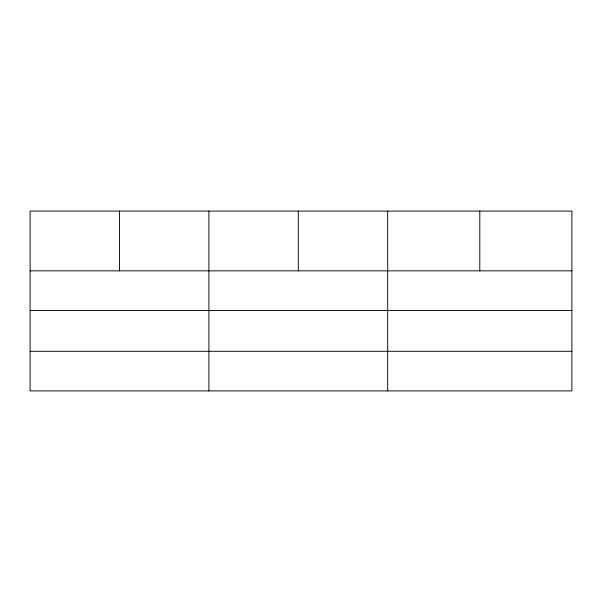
<?xml version="1.0" encoding="UTF-8"?>
<svg xmlns="http://www.w3.org/2000/svg" width="602" height="602" viewBox="0 0 602 602"><rect width="100%" height="100%" fill="white"/><g stroke="black" fill="none" stroke-linecap="round" stroke-linejoin="round"><path stroke-width="0.9" d="M571.9 310.466L571.9 211.091L30.1 211.091L30.1 390.909L571.9 390.909L571.9 310.466L30.1 310.466M30.1 270.847L571.9 270.847M30.1 351.29L571.9 351.29M479.794 211.091L479.794 270.847M387.688 211.091L387.688 390.909M298.291 211.091L298.291 270.847M208.894 211.091L208.894 390.909M119.497 211.091L119.497 270.847"/></g></svg>
